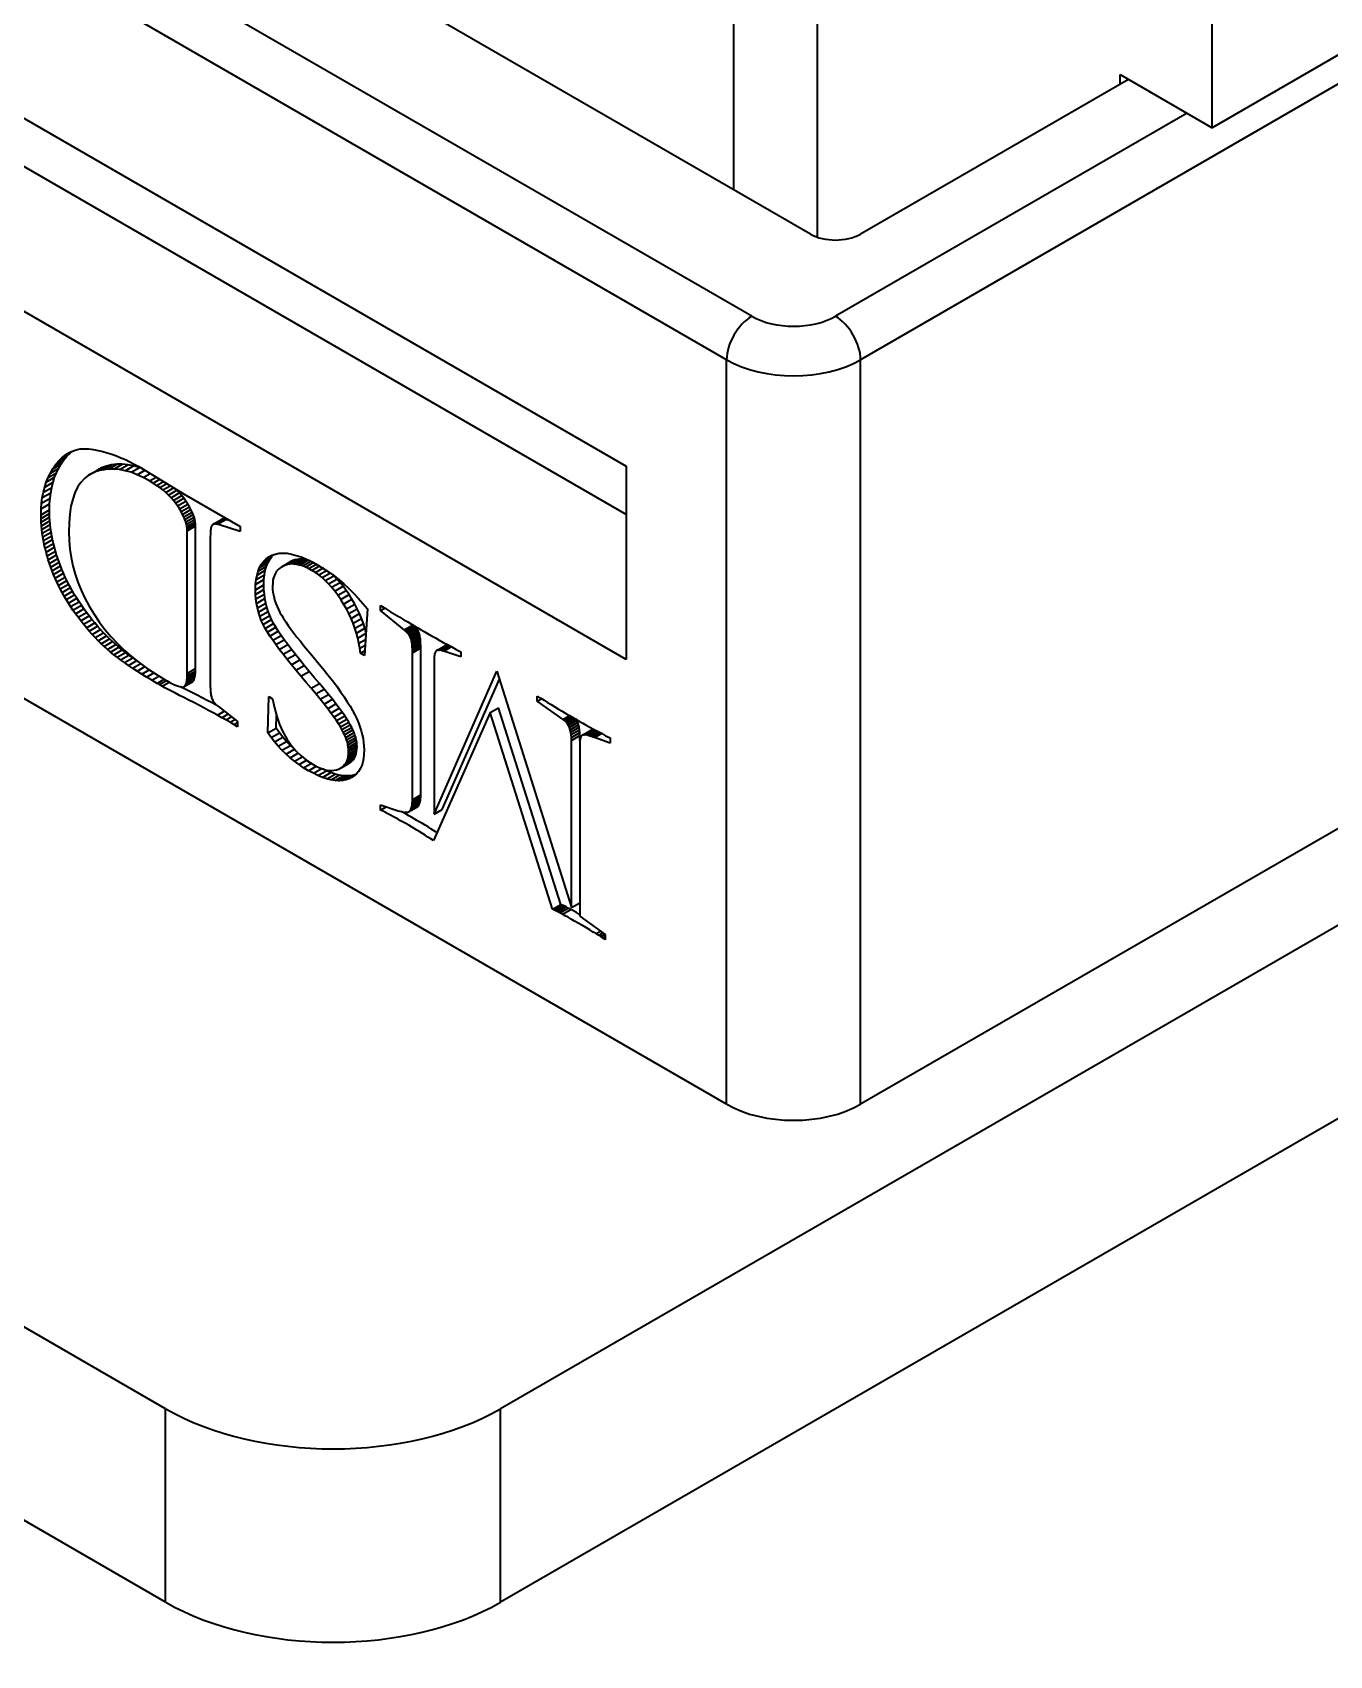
# Model space of a CAD drawing. Header units: millimetres. Extents: x -105 to 105, y -148 to 148.
# Drawn here: x 56.38 to 67.34, y -36.47 to -22.76 of the extents above; entities that cross this region are included whole.
import ezdxf

# ---------------------------------------------------------------- set-up
doc = ezdxf.new("R2010")
doc.units = ezdxf.units.MM
doc.layers.add('粗实线层', color=7, linetype='Continuous', lineweight=35)

msp = doc.modelspace()

# ---------------------------------------------------------------- linework, layer by layer
at = {"layer": '粗实线层', "color": 7, "lineweight": 35, "ltscale": 0.3}
for p, q in [((62.305, -17.33), (62.305, -24.093)), ((62.953, -24.467), (52.771, -18.588)), ((62.458, -25.161), (51.569, -18.874)), ((63.012, -24.493), (63.012, -18.963)), ((62.246, -25.528), (51.357, -19.241)), ((52.205, -21.119), (61.398, -26.427)), ((70.661, -21.323), (63.377, -25.528)), ((70.236, -21.323), (66.347, -23.569)), ((82.257, -21.732), (60.337, -34.387)), ((66.347, -23.569), (66.347, -21.936)), ((61.398, -26.835), (53.266, -22.14)), ((61.398, -28.06), (52.205, -22.752)), ((65.64, -23.161), (63.377, -24.467)), ((65.569, -23.12), (66.347, -23.569)), ((65.569, -23.201), (65.569, -23.12)), ((82.257, -23.365), (60.337, -36.02)), ((66.135, -23.446), (63.165, -25.161)), ((77.802, -23.487), (63.377, -31.815)), ((62.246, -31.815), (51.357, -25.528)), ((62.246, -31.815), (62.246, -25.528)), ((63.377, -31.815), (63.377, -25.528)), ((56.632, -26.357), (56.702, -26.316)), ((56.66, -26.334), (56.707, -26.307)), ((56.66, -26.334), (56.69, -26.315)), ((56.675, -26.343), (56.702, -26.316)), ((56.69, -26.315), (56.721, -26.3)), ((56.702, -26.316), (56.723, -26.299)), ((56.721, -26.3), (56.754, -26.289)), ((56.754, -26.289), (56.788, -26.282)), ((56.788, -26.282), (56.824, -26.28)), ((56.824, -26.28), (56.861, -26.281)), ((56.861, -26.281), (56.899, -26.286)), ((56.899, -26.286), (56.939, -26.294)), ((56.939, -26.294), (56.978, -26.304)), ((56.978, -26.304), (57.016, -26.315)), ((57.016, -26.315), (57.055, -26.327)), ((56.535, -26.485), (56.606, -26.444)), ((56.535, -26.485), (56.556, -26.449)), ((56.556, -26.449), (56.627, -26.408)), ((56.556, -26.449), (56.579, -26.415)), ((56.579, -26.415), (56.65, -26.374)), ((56.579, -26.415), (56.605, -26.384)), ((56.587, -26.482), (56.606, -26.444)), ((56.605, -26.384), (56.675, -26.343)), ((56.605, -26.384), (56.632, -26.357)), ((56.606, -26.444), (56.627, -26.408)), ((56.627, -26.408), (56.65, -26.374)), ((56.632, -26.357), (56.66, -26.334)), ((56.65, -26.374), (56.675, -26.343)), ((56.896, -26.483), (56.966, -26.442)), ((56.966, -26.442), (56.928, -26.463)), ((56.937, -26.467), (57.008, -26.427)), ((57.008, -26.427), (56.966, -26.442)), ((56.98, -26.457), (57.051, -26.416)), ((57.025, -26.452), (56.98, -26.457)), ((57.051, -26.416), (57.008, -26.427)), ((57.025, -26.452), (57.096, -26.411)), ((57.071, -26.451), (57.025, -26.452)), ((57.096, -26.411), (57.051, -26.416)), ((57.055, -26.327), (57.093, -26.341)), ((57.071, -26.451), (57.141, -26.411)), ((57.118, -26.456), (57.071, -26.451)), ((57.093, -26.341), (57.131, -26.356)), ((57.141, -26.411), (57.096, -26.411)), ((57.118, -26.456), (57.188, -26.415)), ((57.131, -26.356), (57.169, -26.372)), ((57.188, -26.415), (57.141, -26.411)), ((57.166, -26.465), (57.237, -26.424)), ((57.169, -26.372), (57.207, -26.39)), ((57.237, -26.424), (57.188, -26.415)), ((57.207, -26.39), (57.244, -26.409)), ((57.216, -26.479), (57.287, -26.439)), ((57.287, -26.439), (57.237, -26.424)), ((57.244, -26.409), (57.281, -26.43)), ((57.281, -26.43), (57.665, -26.663)), ((57.309, -26.447), (57.287, -26.439)), ((61.398, -26.427), (61.398, -28.06)), ((56.487, -26.603), (56.5, -26.562)), ((56.487, -26.603), (56.558, -26.563)), ((56.5, -26.562), (56.571, -26.521)), ((56.5, -26.562), (56.516, -26.523)), ((56.516, -26.523), (56.587, -26.482)), ((56.516, -26.523), (56.535, -26.485)), ((56.547, -26.606), (56.558, -26.563)), ((56.558, -26.563), (56.571, -26.521)), ((56.571, -26.521), (56.587, -26.482)), ((56.791, -26.565), (56.765, -26.605)), ((56.822, -26.531), (56.791, -26.565)), ((56.857, -26.504), (56.822, -26.531)), ((56.857, -26.504), (56.928, -26.463)), ((56.896, -26.483), (56.857, -26.504)), ((56.937, -26.467), (56.896, -26.483)), ((56.98, -26.457), (56.937, -26.467)), ((57.166, -26.465), (57.118, -26.456)), ((57.216, -26.479), (57.166, -26.465)), ((57.267, -26.499), (57.216, -26.479)), ((57.267, -26.499), (57.338, -26.458)), ((57.32, -26.523), (57.267, -26.499)), ((57.32, -26.523), (57.378, -26.489)), ((57.373, -26.552), (57.32, -26.523)), ((57.373, -26.552), (57.429, -26.52)), ((57.404, -26.57), (57.373, -26.552)), ((57.404, -26.57), (57.459, -26.538)), ((57.432, -26.589), (57.404, -26.57)), ((57.432, -26.589), (57.489, -26.556)), ((57.459, -26.608), (57.432, -26.589)), ((57.459, -26.608), (57.519, -26.574)), ((56.461, -26.739), (56.467, -26.692)), ((56.461, -26.739), (56.532, -26.698)), ((56.467, -26.692), (56.476, -26.647)), ((56.467, -26.692), (56.538, -26.651)), ((56.476, -26.647), (56.487, -26.603)), ((56.476, -26.647), (56.547, -26.606)), ((56.528, -26.746), (56.532, -26.698)), ((56.532, -26.698), (56.538, -26.651)), ((56.538, -26.651), (56.547, -26.606)), ((56.724, -26.706), (56.709, -26.765)), ((56.742, -26.652), (56.724, -26.706)), ((56.765, -26.605), (56.742, -26.652)), ((57.485, -26.628), (57.459, -26.608)), ((57.485, -26.628), (57.548, -26.592)), ((57.509, -26.649), (57.485, -26.628)), ((57.509, -26.649), (57.58, -26.608)), ((57.532, -26.671), (57.509, -26.649)), ((57.532, -26.671), (57.603, -26.63)), ((57.554, -26.693), (57.532, -26.671)), ((57.554, -26.693), (57.624, -26.652)), ((57.574, -26.716), (57.554, -26.693)), ((57.574, -26.716), (57.644, -26.675)), ((57.592, -26.739), (57.574, -26.716)), ((57.603, -26.63), (57.589, -26.617)), ((57.592, -26.739), (57.663, -26.698)), ((57.624, -26.652), (57.603, -26.63)), ((57.609, -26.763), (57.68, -26.722)), ((57.644, -26.675), (57.624, -26.652)), ((57.663, -26.698), (57.644, -26.675)), ((57.68, -26.722), (57.663, -26.698)), ((57.665, -26.663), (58.139, -26.936)), ((57.696, -26.747), (57.68, -26.722)), ((56.456, -26.838), (56.457, -26.787)), ((56.456, -26.838), (56.527, -26.797)), ((56.457, -26.869), (56.456, -26.838)), ((56.457, -26.787), (56.461, -26.739)), ((56.457, -26.787), (56.528, -26.746)), ((56.457, -26.869), (56.527, -26.828)), ((56.458, -26.899), (56.529, -26.859)), ((56.527, -26.797), (56.528, -26.746)), ((56.527, -26.828), (56.527, -26.797)), ((56.529, -26.859), (56.527, -26.828)), ((56.531, -26.89), (56.529, -26.859)), ((56.699, -26.832), (56.693, -26.905)), ((56.709, -26.765), (56.699, -26.832)), ((57.609, -26.763), (57.592, -26.739)), ((57.625, -26.787), (57.609, -26.763)), ((57.625, -26.787), (57.696, -26.747)), ((57.639, -26.811), (57.625, -26.787)), ((57.639, -26.811), (57.709, -26.77)), ((57.651, -26.834), (57.639, -26.811)), ((57.651, -26.834), (57.722, -26.793)), ((57.662, -26.856), (57.651, -26.834)), ((57.662, -26.856), (57.732, -26.815)), ((57.671, -26.877), (57.662, -26.856)), ((57.671, -26.877), (57.741, -26.836)), ((57.678, -26.898), (57.749, -26.857)), ((57.709, -26.77), (57.696, -26.747)), ((57.722, -26.793), (57.709, -26.77)), ((57.732, -26.815), (57.722, -26.793)), ((57.741, -26.836), (57.732, -26.815)), ((57.749, -26.857), (57.741, -26.836)), ((57.754, -26.877), (57.749, -26.857)), ((56.458, -26.899), (56.457, -26.869)), ((56.46, -26.93), (56.458, -26.899)), ((56.46, -26.93), (56.531, -26.89)), ((56.463, -26.962), (56.46, -26.93)), ((56.463, -26.962), (56.534, -26.921)), ((56.467, -26.993), (56.463, -26.962)), ((56.467, -26.993), (56.537, -26.952)), ((56.471, -27.025), (56.467, -26.993)), ((56.471, -27.025), (56.542, -26.984)), ((56.534, -26.921), (56.531, -26.89)), ((56.537, -26.952), (56.534, -26.921)), ((56.542, -26.984), (56.537, -26.952)), ((56.548, -27.016), (56.542, -26.984)), ((56.693, -26.905), (56.691, -26.984)), ((56.691, -26.984), (56.693, -27.056)), ((57.678, -26.898), (57.671, -26.877)), ((57.684, -26.918), (57.678, -26.898)), ((57.684, -26.918), (57.754, -26.877)), ((57.688, -26.937), (57.684, -26.918)), ((57.688, -26.937), (57.758, -26.896)), ((57.69, -26.955), (57.688, -26.937)), ((57.69, -26.955), (57.761, -26.915)), ((57.691, -26.973), (57.69, -26.955)), ((57.691, -26.973), (57.762, -26.932)), ((57.691, -28.178), (57.691, -26.973)), ((57.758, -26.896), (57.754, -26.877)), ((57.761, -26.915), (57.758, -26.896)), ((57.762, -26.932), (57.761, -26.915)), ((57.762, -28.137), (57.762, -26.932)), ((57.887, -26.979), (57.886, -26.991)), ((57.886, -26.991), (57.886, -27.005)), ((57.888, -26.968), (57.887, -26.979)), ((57.889, -26.958), (57.888, -26.968)), ((57.891, -26.949), (57.889, -26.958)), ((57.893, -26.941), (57.891, -26.949)), ((57.895, -26.934), (57.893, -26.941)), ((57.898, -26.929), (57.895, -26.934)), ((57.901, -26.925), (57.898, -26.929)), ((57.904, -26.921), (57.901, -26.925)), ((57.908, -26.919), (57.904, -26.921)), ((57.908, -26.919), (57.979, -26.878)), ((57.912, -26.916), (57.908, -26.919)), ((57.912, -26.916), (57.983, -26.876)), ((57.917, -26.915), (57.912, -26.916)), ((57.917, -26.915), (57.987, -26.874)), ((57.922, -26.914), (57.917, -26.915)), ((57.922, -26.914), (57.993, -26.873)), ((57.927, -26.914), (57.922, -26.914)), ((57.927, -26.914), (57.998, -26.873)), ((57.933, -26.915), (57.927, -26.914)), ((57.933, -26.915), (58.004, -26.874)), ((57.94, -26.916), (57.933, -26.915)), ((57.94, -26.916), (58.011, -26.875)), ((57.947, -26.917), (57.94, -26.916)), ((57.947, -26.917), (58.017, -26.877)), ((57.954, -26.92), (57.947, -26.917)), ((58.139, -26.98), (57.954, -26.92)), ((57.983, -26.876), (57.979, -26.878)), ((57.987, -26.874), (57.983, -26.876)), ((57.993, -26.873), (57.987, -26.874)), ((57.998, -26.873), (57.993, -26.873)), ((58.004, -26.874), (57.998, -26.873)), ((58.011, -26.875), (58.004, -26.874)), ((58.017, -26.877), (58.011, -26.875)), ((58.025, -26.879), (58.017, -26.877)), ((58.059, -26.89), (58.025, -26.879)), ((58.139, -26.936), (58.139, -26.98)), ((56.477, -27.056), (56.471, -27.025)), ((56.477, -27.056), (56.548, -27.016)), ((56.483, -27.088), (56.477, -27.056)), ((56.483, -27.088), (56.554, -27.047)), ((56.491, -27.12), (56.483, -27.088)), ((56.491, -27.12), (56.561, -27.079)), ((56.499, -27.153), (56.491, -27.12)), ((56.499, -27.153), (56.569, -27.112)), ((56.554, -27.047), (56.548, -27.016)), ((56.561, -27.079), (56.554, -27.047)), ((56.569, -27.112), (56.561, -27.079)), ((56.578, -27.144), (56.569, -27.112)), ((56.693, -27.056), (56.699, -27.128)), ((56.699, -27.128), (56.71, -27.198)), ((57.886, -27.005), (57.885, -27.02)), ((57.885, -27.02), (57.885, -28.29)), ((56.508, -27.185), (56.499, -27.153)), ((56.508, -27.185), (56.578, -27.144)), ((56.517, -27.217), (56.508, -27.185)), ((56.517, -27.217), (56.588, -27.176)), ((56.527, -27.248), (56.517, -27.217)), ((56.527, -27.248), (56.598, -27.208)), ((56.538, -27.28), (56.527, -27.248)), ((56.538, -27.28), (56.609, -27.239)), ((56.55, -27.311), (56.621, -27.27)), ((56.588, -27.176), (56.578, -27.144)), ((56.598, -27.208), (56.588, -27.176)), ((56.609, -27.239), (56.598, -27.208)), ((56.621, -27.27), (56.609, -27.239)), ((56.633, -27.301), (56.621, -27.27)), ((56.71, -27.198), (56.725, -27.268)), ((56.725, -27.268), (56.744, -27.338)), ((58.289, -27.313), (58.36, -27.272)), ((58.302, -27.282), (58.372, -27.242)), ((58.302, -27.282), (58.317, -27.255)), ((58.317, -27.255), (58.388, -27.214)), ((58.317, -27.255), (58.335, -27.231)), ((58.335, -27.231), (58.406, -27.19)), ((58.335, -27.231), (58.356, -27.21)), ((58.35, -27.306), (58.36, -27.272)), ((58.356, -27.21), (58.416, -27.176)), ((58.356, -27.21), (58.379, -27.193)), ((58.36, -27.272), (58.372, -27.242)), ((58.372, -27.242), (58.388, -27.214)), ((58.379, -27.193), (58.406, -27.179)), ((58.388, -27.214), (58.406, -27.19)), ((58.406, -27.179), (58.435, -27.169)), ((58.406, -27.19), (58.426, -27.17)), ((58.435, -27.169), (58.466, -27.163)), ((58.466, -27.163), (58.499, -27.161)), ((58.489, -27.276), (58.473, -27.287)), ((58.489, -27.276), (58.56, -27.235)), ((58.508, -27.267), (58.489, -27.276)), ((58.499, -27.161), (58.534, -27.163)), ((58.508, -27.267), (58.578, -27.226)), ((58.527, -27.26), (58.508, -27.267)), ((58.527, -27.26), (58.598, -27.219)), ((58.548, -27.256), (58.527, -27.26)), ((58.534, -27.163), (58.572, -27.169)), ((58.548, -27.256), (58.618, -27.215)), ((58.569, -27.253), (58.548, -27.256)), ((58.578, -27.226), (58.56, -27.235)), ((58.569, -27.253), (58.64, -27.213)), ((58.591, -27.254), (58.569, -27.253)), ((58.572, -27.169), (58.612, -27.18)), ((58.598, -27.219), (58.578, -27.226)), ((58.591, -27.254), (58.662, -27.213)), ((58.615, -27.257), (58.591, -27.254)), ((58.618, -27.215), (58.598, -27.219)), ((58.612, -27.18), (58.654, -27.194)), ((58.615, -27.257), (58.685, -27.216)), ((58.639, -27.262), (58.615, -27.257)), ((58.64, -27.213), (58.618, -27.215)), ((58.639, -27.262), (58.709, -27.221)), ((58.664, -27.27), (58.639, -27.262)), ((58.662, -27.213), (58.64, -27.213)), ((58.654, -27.194), (58.698, -27.213)), ((58.685, -27.216), (58.662, -27.213)), ((58.664, -27.27), (58.734, -27.229)), ((58.689, -27.28), (58.664, -27.27)), ((58.709, -27.221), (58.685, -27.216)), ((58.689, -27.28), (58.76, -27.239)), ((58.698, -27.213), (58.745, -27.235)), ((58.726, -27.226), (58.709, -27.221)), ((58.716, -27.292), (58.787, -27.251)), ((58.743, -27.307), (58.814, -27.266)), ((58.745, -27.235), (58.793, -27.262)), ((58.793, -27.262), (58.839, -27.29)), ((56.55, -27.311), (56.538, -27.28)), ((56.562, -27.342), (56.55, -27.311)), ((56.562, -27.342), (56.633, -27.301)), ((56.575, -27.373), (56.562, -27.342)), ((56.575, -27.373), (56.646, -27.332)), ((56.589, -27.403), (56.575, -27.373)), ((56.589, -27.403), (56.66, -27.363)), ((56.603, -27.434), (56.589, -27.403)), ((56.603, -27.434), (56.674, -27.393)), ((56.646, -27.332), (56.633, -27.301)), ((56.66, -27.363), (56.646, -27.332)), ((56.674, -27.393), (56.66, -27.363)), ((56.689, -27.423), (56.674, -27.393)), ((56.744, -27.338), (56.768, -27.407)), ((56.768, -27.407), (56.795, -27.475)), ((58.268, -27.426), (58.273, -27.385)), ((58.268, -27.426), (58.339, -27.385)), ((58.273, -27.385), (58.343, -27.344)), ((58.273, -27.385), (58.28, -27.347)), ((58.28, -27.347), (58.35, -27.306)), ((58.28, -27.347), (58.289, -27.313)), ((58.289, -27.313), (58.302, -27.282)), ((58.338, -27.429), (58.339, -27.385)), ((58.339, -27.385), (58.343, -27.344)), ((58.343, -27.344), (58.35, -27.306)), ((58.415, -27.391), (58.413, -27.415)), ((58.42, -27.369), (58.415, -27.391)), ((58.427, -27.349), (58.42, -27.369)), ((58.436, -27.331), (58.427, -27.349)), ((58.446, -27.314), (58.436, -27.331)), ((58.459, -27.299), (58.446, -27.314)), ((58.473, -27.287), (58.459, -27.299)), ((58.716, -27.292), (58.689, -27.28)), ((58.743, -27.307), (58.716, -27.292)), ((58.773, -27.325), (58.743, -27.307)), ((58.773, -27.325), (58.843, -27.284)), ((58.801, -27.346), (58.773, -27.325)), ((58.801, -27.346), (58.872, -27.305)), ((58.829, -27.368), (58.801, -27.346)), ((58.829, -27.368), (58.9, -27.328)), ((58.857, -27.393), (58.829, -27.368)), ((58.839, -27.29), (58.884, -27.319)), ((58.857, -27.393), (58.928, -27.353)), ((58.884, -27.421), (58.857, -27.393)), ((58.884, -27.319), (58.928, -27.351)), ((58.884, -27.421), (58.955, -27.38)), ((58.91, -27.45), (58.981, -27.41)), ((58.928, -27.353), (58.92, -27.345)), ((58.928, -27.351), (58.971, -27.385)), ((58.955, -27.38), (58.928, -27.353)), ((58.981, -27.41), (58.955, -27.38)), ((58.971, -27.385), (59.013, -27.421)), ((59.007, -27.441), (58.981, -27.41)), ((56.618, -27.464), (56.603, -27.434)), ((56.618, -27.464), (56.689, -27.423)), ((56.634, -27.494), (56.618, -27.464)), ((56.634, -27.494), (56.705, -27.453)), ((56.651, -27.524), (56.634, -27.494)), ((56.651, -27.524), (56.722, -27.483)), ((56.669, -27.554), (56.651, -27.524)), ((56.669, -27.554), (56.739, -27.513)), ((56.687, -27.584), (56.758, -27.543)), ((56.705, -27.453), (56.689, -27.423)), ((56.722, -27.483), (56.705, -27.453)), ((56.739, -27.513), (56.722, -27.483)), ((56.758, -27.543), (56.739, -27.513)), ((56.777, -27.573), (56.758, -27.543)), ((56.795, -27.475), (56.827, -27.543)), ((56.827, -27.543), (56.864, -27.61)), ((58.267, -27.47), (58.268, -27.426)), ((58.267, -27.47), (58.338, -27.429)), ((58.268, -27.51), (58.267, -27.47)), ((58.268, -27.51), (58.339, -27.469)), ((58.271, -27.548), (58.268, -27.51)), ((58.271, -27.548), (58.342, -27.508)), ((58.276, -27.586), (58.271, -27.548)), ((58.276, -27.586), (58.347, -27.545)), ((58.339, -27.469), (58.338, -27.429)), ((58.342, -27.508), (58.339, -27.469)), ((58.347, -27.545), (58.342, -27.508)), ((58.354, -27.583), (58.347, -27.545)), ((58.413, -27.415), (58.412, -27.441)), ((58.412, -27.441), (58.412, -27.465)), ((58.412, -27.465), (58.415, -27.49)), ((58.415, -27.49), (58.419, -27.514)), ((58.419, -27.514), (58.424, -27.539)), ((58.424, -27.539), (58.431, -27.563)), ((58.91, -27.45), (58.884, -27.421)), ((58.936, -27.482), (58.91, -27.45)), ((58.936, -27.482), (59.007, -27.441)), ((58.962, -27.517), (58.936, -27.482)), ((58.962, -27.517), (59.033, -27.476)), ((58.987, -27.553), (58.962, -27.517)), ((58.987, -27.553), (59.058, -27.512)), ((59.033, -27.476), (59.007, -27.441)), ((59.011, -27.592), (59.082, -27.551)), ((59.013, -27.421), (59.055, -27.459)), ((59.058, -27.512), (59.033, -27.476)), ((59.055, -27.459), (59.095, -27.499)), ((59.082, -27.551), (59.058, -27.512)), ((59.105, -27.591), (59.082, -27.551)), ((59.095, -27.499), (59.135, -27.542)), ((59.135, -27.542), (59.174, -27.586)), ((56.687, -27.584), (56.669, -27.554)), ((56.706, -27.613), (56.687, -27.584)), ((56.706, -27.613), (56.777, -27.573)), ((56.726, -27.643), (56.706, -27.613)), ((56.726, -27.643), (56.797, -27.602)), ((56.747, -27.673), (56.726, -27.643)), ((56.747, -27.673), (56.818, -27.632)), ((56.769, -27.703), (56.747, -27.673)), ((56.769, -27.703), (56.84, -27.662)), ((56.797, -27.602), (56.777, -27.573)), ((56.818, -27.632), (56.797, -27.602)), ((56.84, -27.662), (56.818, -27.632)), ((56.862, -27.692), (56.84, -27.662)), ((56.864, -27.61), (56.904, -27.677)), ((56.904, -27.677), (56.948, -27.742)), ((58.283, -27.623), (58.276, -27.586)), ((58.283, -27.623), (58.354, -27.583)), ((58.292, -27.66), (58.283, -27.623)), ((58.292, -27.66), (58.363, -27.619)), ((58.303, -27.695), (58.292, -27.66)), ((58.303, -27.695), (58.374, -27.654)), ((58.363, -27.619), (58.354, -27.583)), ((58.374, -27.654), (58.363, -27.619)), ((58.387, -27.689), (58.374, -27.654)), ((58.431, -27.563), (58.439, -27.588)), ((58.439, -27.588), (58.449, -27.613)), ((58.449, -27.613), (58.461, -27.638)), ((58.461, -27.638), (58.474, -27.663)), ((58.474, -27.663), (58.489, -27.688)), ((59.011, -27.592), (58.987, -27.553)), ((59.035, -27.632), (59.011, -27.592)), ((59.035, -27.632), (59.105, -27.591)), ((59.056, -27.672), (59.035, -27.632)), ((59.056, -27.672), (59.126, -27.632)), ((59.075, -27.713), (59.056, -27.672)), ((59.075, -27.713), (59.146, -27.672)), ((59.126, -27.632), (59.105, -27.591)), ((59.146, -27.672), (59.126, -27.632)), ((59.163, -27.713), (59.146, -27.672)), ((59.174, -27.586), (59.213, -27.633)), ((59.213, -27.633), (59.187, -28.026)), ((59.322, -27.647), (59.322, -27.603)), ((59.322, -27.603), (59.366, -27.63)), ((59.322, -27.647), (59.359, -27.625)), ((59.523, -27.809), (59.322, -27.647)), ((59.366, -27.63), (59.408, -27.656)), ((59.408, -27.656), (59.448, -27.68)), ((59.448, -27.68), (59.485, -27.702)), ((56.792, -27.732), (56.769, -27.703)), ((56.792, -27.732), (56.862, -27.692)), ((56.815, -27.762), (56.792, -27.732)), ((56.815, -27.762), (56.886, -27.721)), ((56.839, -27.792), (56.815, -27.762)), ((56.839, -27.792), (56.91, -27.751)), ((56.864, -27.82), (56.839, -27.792)), ((56.886, -27.721), (56.862, -27.692)), ((56.864, -27.82), (56.934, -27.779)), ((56.888, -27.848), (56.864, -27.82)), ((56.91, -27.751), (56.886, -27.721)), ((56.888, -27.848), (56.959, -27.807)), ((56.934, -27.779), (56.91, -27.751)), ((56.959, -27.807), (56.934, -27.779)), ((56.948, -27.742), (56.996, -27.805)), ((56.984, -27.834), (56.959, -27.807)), ((56.996, -27.805), (57.047, -27.865)), ((58.316, -27.73), (58.303, -27.695)), ((58.316, -27.73), (58.387, -27.689)), ((58.332, -27.764), (58.316, -27.73)), ((58.332, -27.764), (58.402, -27.723)), ((58.349, -27.797), (58.332, -27.764)), ((58.349, -27.797), (58.419, -27.756)), ((58.368, -27.829), (58.349, -27.797)), ((58.368, -27.829), (58.438, -27.788)), ((58.402, -27.723), (58.387, -27.689)), ((58.389, -27.862), (58.46, -27.821)), ((58.419, -27.756), (58.402, -27.723)), ((58.438, -27.788), (58.419, -27.756)), ((58.46, -27.821), (58.438, -27.788)), ((58.484, -27.856), (58.46, -27.821)), ((58.489, -27.688), (58.505, -27.714)), ((58.505, -27.714), (58.524, -27.742)), ((58.524, -27.742), (58.544, -27.772)), ((58.544, -27.772), (58.566, -27.803)), ((58.566, -27.803), (58.591, -27.836)), ((59.092, -27.754), (59.075, -27.713)), ((59.092, -27.754), (59.163, -27.713)), ((59.107, -27.795), (59.092, -27.754)), ((59.107, -27.795), (59.178, -27.755)), ((59.121, -27.837), (59.107, -27.795)), ((59.121, -27.837), (59.191, -27.796)), ((59.178, -27.755), (59.163, -27.713)), ((59.191, -27.796), (59.178, -27.755)), ((59.2, -27.828), (59.191, -27.796)), ((59.485, -27.702), (59.52, -27.724)), ((59.52, -27.724), (59.553, -27.743)), ((59.523, -27.809), (59.594, -27.769)), ((59.532, -27.817), (59.523, -27.809)), ((59.532, -27.817), (59.602, -27.776)), ((59.539, -27.824), (59.532, -27.817)), ((59.539, -27.824), (59.61, -27.783)), ((59.546, -27.831), (59.539, -27.824)), ((59.546, -27.831), (59.617, -27.79)), ((59.553, -27.743), (59.584, -27.761)), ((59.553, -27.838), (59.623, -27.797)), ((59.559, -27.845), (59.629, -27.804)), ((59.564, -27.852), (59.635, -27.812)), ((59.569, -27.86), (59.639, -27.819)), ((59.584, -27.761), (59.612, -27.778)), ((59.602, -27.776), (59.594, -27.769)), ((59.61, -27.783), (59.602, -27.776)), ((59.617, -27.79), (59.61, -27.783)), ((59.612, -27.778), (59.637, -27.793)), ((59.623, -27.797), (59.617, -27.79)), ((59.629, -27.804), (59.623, -27.797)), ((59.635, -27.812), (59.629, -27.804)), ((59.639, -27.819), (59.635, -27.812)), ((59.637, -27.793), (59.661, -27.807)), ((59.643, -27.826), (59.639, -27.819)), ((59.661, -27.807), (59.691, -27.824)), ((59.691, -27.824), (59.721, -27.841)), ((56.913, -27.875), (56.888, -27.848)), ((56.913, -27.875), (56.984, -27.834)), ((56.939, -27.901), (56.913, -27.875)), ((56.939, -27.901), (57.009, -27.86)), ((56.964, -27.926), (56.939, -27.901)), ((56.964, -27.926), (57.035, -27.885)), ((56.99, -27.95), (56.964, -27.926)), ((57.009, -27.86), (56.984, -27.834)), ((56.99, -27.95), (57.061, -27.909)), ((57.017, -27.974), (56.99, -27.95)), ((57.035, -27.885), (57.009, -27.86)), ((57.017, -27.974), (57.087, -27.933)), ((57.061, -27.909), (57.035, -27.885)), ((57.043, -27.997), (57.114, -27.956)), ((57.047, -27.865), (57.101, -27.924)), ((57.087, -27.933), (57.061, -27.909)), ((57.114, -27.956), (57.087, -27.933)), ((57.101, -27.924), (57.159, -27.98)), ((57.141, -27.978), (57.114, -27.956)), ((58.389, -27.862), (58.368, -27.829)), ((58.413, -27.897), (58.389, -27.862)), ((58.413, -27.897), (58.484, -27.856)), ((58.439, -27.934), (58.413, -27.897)), ((58.439, -27.934), (58.51, -27.894)), ((58.468, -27.974), (58.439, -27.934)), ((58.468, -27.974), (58.539, -27.933)), ((58.51, -27.894), (58.484, -27.856)), ((58.539, -27.933), (58.51, -27.894)), ((58.57, -27.974), (58.539, -27.933)), ((58.591, -27.836), (58.617, -27.87)), ((58.617, -27.87), (58.646, -27.906)), ((58.646, -27.906), (58.676, -27.944)), ((58.676, -27.944), (58.709, -27.983)), ((59.132, -27.879), (59.121, -27.837)), ((59.132, -27.879), (59.202, -27.838)), ((59.141, -27.921), (59.132, -27.879)), ((59.141, -27.921), (59.196, -27.89)), ((59.148, -27.964), (59.141, -27.921)), ((59.148, -27.964), (59.193, -27.938)), ((59.553, -27.838), (59.546, -27.831)), ((59.559, -27.845), (59.553, -27.838)), ((59.564, -27.852), (59.559, -27.845)), ((59.569, -27.86), (59.564, -27.852)), ((59.573, -27.867), (59.569, -27.86)), ((59.573, -27.867), (59.643, -27.826)), ((59.576, -27.874), (59.573, -27.867)), ((59.576, -27.874), (59.647, -27.833)), ((59.579, -27.881), (59.576, -27.874)), ((59.579, -27.881), (59.65, -27.84)), ((59.582, -27.889), (59.579, -27.881)), ((59.582, -27.889), (59.652, -27.848)), ((59.584, -27.898), (59.582, -27.889)), ((59.584, -27.898), (59.654, -27.857)), ((59.586, -27.907), (59.584, -27.898)), ((59.586, -27.907), (59.656, -27.867)), ((59.587, -27.918), (59.586, -27.907)), ((59.587, -27.918), (59.658, -27.877)), ((59.589, -27.93), (59.587, -27.918)), ((59.589, -27.93), (59.66, -27.889)), ((59.59, -27.942), (59.589, -27.93)), ((59.59, -27.942), (59.661, -27.901)), ((59.591, -27.956), (59.59, -27.942)), ((59.591, -27.956), (59.662, -27.915)), ((59.592, -27.97), (59.591, -27.956)), ((59.592, -27.97), (59.662, -27.93)), ((59.592, -27.986), (59.663, -27.945)), ((59.592, -28.002), (59.663, -27.962)), ((59.647, -27.833), (59.643, -27.826)), ((59.65, -27.84), (59.647, -27.833)), ((59.652, -27.848), (59.65, -27.84)), ((59.654, -27.857), (59.652, -27.848)), ((59.656, -27.867), (59.654, -27.857)), ((59.658, -27.877), (59.656, -27.867)), ((59.66, -27.889), (59.658, -27.877)), ((59.661, -27.901), (59.66, -27.889)), ((59.662, -27.915), (59.661, -27.901)), ((59.662, -27.93), (59.662, -27.915)), ((59.663, -27.945), (59.662, -27.93)), ((59.663, -27.962), (59.663, -27.945)), ((59.663, -29.204), (59.663, -27.962)), ((59.721, -27.841), (59.753, -27.859)), ((59.753, -27.859), (59.786, -27.877)), ((59.786, -27.877), (59.819, -27.896)), ((59.796, -27.984), (59.867, -27.943)), ((59.801, -27.982), (59.872, -27.941)), ((59.807, -27.981), (59.877, -27.94)), ((59.813, -27.98), (59.884, -27.939)), ((59.819, -27.896), (59.853, -27.915)), ((59.82, -27.98), (59.891, -27.94)), ((59.828, -27.981), (59.899, -27.941)), ((59.837, -27.983), (59.908, -27.942)), ((59.847, -27.986), (59.918, -27.945)), ((59.853, -27.915), (59.889, -27.934)), ((59.858, -27.989), (59.928, -27.948)), ((59.872, -27.941), (59.867, -27.943)), ((59.877, -27.94), (59.872, -27.941)), ((59.884, -27.939), (59.877, -27.94)), ((59.891, -27.94), (59.884, -27.939)), ((59.889, -27.934), (59.925, -27.954)), ((59.899, -27.941), (59.891, -27.94)), ((59.925, -27.954), (59.962, -27.974)), ((57.043, -27.997), (57.017, -27.974)), ((57.07, -28.019), (57.043, -27.997)), ((57.07, -28.019), (57.141, -27.978)), ((57.098, -28.041), (57.07, -28.019)), ((57.098, -28.041), (57.169, -28)), ((57.128, -28.063), (57.098, -28.041)), ((57.128, -28.063), (57.199, -28.022)), ((57.16, -28.086), (57.128, -28.063)), ((57.169, -28), (57.141, -27.978)), ((57.159, -27.98), (57.22, -28.034)), ((57.16, -28.086), (57.231, -28.045)), ((57.194, -28.109), (57.16, -28.086)), ((57.199, -28.022), (57.169, -28)), ((57.194, -28.109), (57.264, -28.069)), ((57.231, -28.045), (57.199, -28.022)), ((57.22, -28.034), (57.284, -28.085)), ((57.229, -28.133), (57.3, -28.093)), ((57.256, -28.063), (57.231, -28.045)), ((57.284, -28.085), (57.352, -28.135)), ((58.5, -28.015), (58.468, -27.974)), ((58.5, -28.015), (58.57, -27.974)), ((58.533, -28.058), (58.5, -28.015)), ((58.533, -28.058), (58.604, -28.017)), ((58.57, -28.104), (58.533, -28.058)), ((58.604, -28.017), (58.57, -27.974)), ((58.57, -28.104), (58.641, -28.063)), ((58.641, -28.063), (58.604, -28.017)), ((58.679, -28.111), (58.641, -28.063)), ((58.709, -27.983), (58.743, -28.024)), ((58.743, -28.024), (58.791, -28.081)), ((58.791, -28.081), (58.836, -28.136)), ((59.154, -28.006), (59.148, -27.964)), ((59.154, -28.006), (59.189, -27.986)), ((59.187, -28.026), (59.154, -28.006)), ((59.592, -27.986), (59.592, -27.97)), ((59.592, -28.002), (59.592, -27.986)), ((59.592, -29.245), (59.592, -28.002)), ((59.776, -28.046), (59.775, -28.059)), ((59.775, -28.059), (59.775, -28.073)), ((59.775, -28.073), (59.775, -28.089)), ((59.775, -28.089), (59.775, -29.367)), ((59.777, -28.035), (59.776, -28.046)), ((59.778, -28.024), (59.777, -28.035)), ((59.78, -28.015), (59.778, -28.024)), ((59.782, -28.007), (59.78, -28.015)), ((59.784, -28), (59.782, -28.007)), ((59.786, -27.995), (59.784, -28)), ((59.789, -27.99), (59.786, -27.995)), ((59.792, -27.987), (59.789, -27.99)), ((59.796, -27.984), (59.792, -27.987)), ((59.801, -27.982), (59.796, -27.984)), ((59.807, -27.981), (59.801, -27.982)), ((59.813, -27.98), (59.807, -27.981)), ((59.82, -27.98), (59.813, -27.98)), ((59.828, -27.981), (59.82, -27.98)), ((59.837, -27.983), (59.828, -27.981)), ((59.847, -27.986), (59.837, -27.983)), ((59.858, -27.989), (59.847, -27.986)), ((60, -28.038), (59.858, -27.989)), ((59.962, -27.974), (60, -27.994)), ((60, -27.994), (60, -28.038)), ((57.229, -28.133), (57.194, -28.109)), ((57.267, -28.158), (57.229, -28.133)), ((57.267, -28.158), (57.338, -28.117)), ((57.307, -28.183), (57.267, -28.158)), ((57.307, -28.183), (57.37, -28.147)), ((57.348, -28.208), (57.307, -28.183)), ((57.348, -28.208), (57.409, -28.173)), ((57.392, -28.234), (57.348, -28.208)), ((57.352, -28.135), (57.422, -28.182)), ((57.392, -28.234), (57.452, -28.2)), ((57.437, -28.261), (57.392, -28.234)), ((57.422, -28.182), (57.497, -28.227)), ((57.437, -28.261), (57.497, -28.227)), ((57.497, -28.227), (57.521, -28.241)), ((57.675, -28.277), (57.745, -28.236)), ((57.679, -28.268), (57.75, -28.228)), ((57.683, -28.258), (57.753, -28.217)), ((57.686, -28.246), (57.756, -28.205)), ((57.686, -28.246), (57.688, -28.231)), ((57.688, -28.231), (57.759, -28.191)), ((57.688, -28.231), (57.69, -28.215)), ((57.69, -28.215), (57.76, -28.175)), ((57.69, -28.215), (57.691, -28.197)), ((57.691, -28.178), (57.762, -28.137)), ((57.691, -28.197), (57.761, -28.157)), ((57.691, -28.197), (57.691, -28.178)), ((57.741, -28.243), (57.745, -28.236)), ((57.745, -28.236), (57.75, -28.228)), ((57.75, -28.228), (57.753, -28.217)), ((57.753, -28.217), (57.756, -28.205)), ((57.756, -28.205), (57.759, -28.191)), ((57.759, -28.191), (57.76, -28.175)), ((57.76, -28.175), (57.761, -28.157)), ((57.761, -28.157), (57.762, -28.137)), ((58.609, -28.151), (58.57, -28.104)), ((58.609, -28.151), (58.679, -28.111)), ((58.65, -28.201), (58.609, -28.151)), ((58.65, -28.201), (58.721, -28.16)), ((58.694, -28.253), (58.65, -28.201)), ((58.721, -28.16), (58.679, -28.111)), ((58.764, -28.212), (58.721, -28.16)), ((58.807, -28.262), (58.764, -28.212)), ((58.836, -28.136), (58.878, -28.188)), ((58.878, -28.188), (58.917, -28.238)), ((59.775, -29.367), (60.306, -28.157)), ((59.845, -29.326), (60.328, -28.227)), ((60.306, -28.157), (60.936, -30.155)), ((57.508, -34.387), (46.902, -28.264)), ((57.457, -28.272), (57.437, -28.261)), ((57.457, -28.272), (57.516, -28.238)), ((57.479, -28.284), (57.457, -28.272)), ((57.479, -28.284), (57.538, -28.25)), ((57.503, -28.298), (57.479, -28.284)), ((57.53, -28.312), (57.503, -28.298)), ((57.521, -28.241), (57.544, -28.253)), ((57.559, -28.328), (57.53, -28.312)), ((57.544, -28.253), (57.565, -28.264)), ((57.592, -28.345), (57.559, -28.328)), ((57.565, -28.264), (57.584, -28.273)), ((57.584, -28.273), (57.601, -28.28)), ((57.626, -28.363), (57.592, -28.345)), ((57.601, -28.28), (57.616, -28.285)), ((57.616, -28.285), (57.629, -28.289)), ((57.663, -28.382), (57.626, -28.363)), ((57.629, -28.289), (57.641, -28.292)), ((57.662, -28.304), (57.638, -28.291)), ((57.641, -28.292), (57.65, -28.292)), ((57.65, -28.292), (57.658, -28.291)), ((57.658, -28.291), (57.664, -28.288)), ((57.697, -28.322), (57.662, -28.304)), ((57.664, -28.288), (57.735, -28.247)), ((57.664, -28.288), (57.67, -28.284)), ((57.67, -28.284), (57.741, -28.243)), ((57.67, -28.284), (57.675, -28.277)), ((57.675, -28.277), (57.679, -28.268)), ((57.679, -28.268), (57.683, -28.258)), ((57.683, -28.258), (57.686, -28.246)), ((57.734, -28.341), (57.697, -28.322)), ((57.774, -28.361), (57.734, -28.341)), ((57.735, -28.247), (57.741, -28.243)), ((57.816, -28.383), (57.774, -28.361)), ((57.885, -28.29), (57.886, -28.303)), ((57.886, -28.303), (57.886, -28.315)), ((57.886, -28.315), (57.887, -28.326)), ((57.887, -28.326), (57.888, -28.338)), ((57.888, -28.338), (57.889, -28.348)), ((57.889, -28.348), (57.891, -28.358)), ((57.891, -28.358), (57.892, -28.367)), ((57.892, -28.367), (57.895, -28.376)), ((58.371, -28.68), (58.381, -28.373)), ((58.381, -28.373), (58.412, -28.391)), ((58.736, -28.303), (58.694, -28.253)), ((58.736, -28.303), (58.807, -28.262)), ((58.776, -28.351), (58.736, -28.303)), ((58.776, -28.351), (58.847, -28.31)), ((58.812, -28.395), (58.776, -28.351)), ((58.847, -28.31), (58.807, -28.262)), ((58.812, -28.395), (58.883, -28.354)), ((58.883, -28.354), (58.847, -28.31)), ((58.917, -28.396), (58.883, -28.354)), ((58.917, -28.238), (58.953, -28.286)), ((58.953, -28.286), (58.986, -28.332)), ((58.986, -28.332), (59.015, -28.375)), ((60.647, -28.412), (60.647, -28.368)), ((60.647, -28.368), (60.676, -28.386)), ((57.703, -28.402), (57.663, -28.382)), ((57.746, -28.424), (57.703, -28.402)), ((57.789, -28.446), (57.746, -28.424)), ((57.83, -28.468), (57.789, -28.446)), ((57.859, -28.405), (57.816, -28.383)), ((57.87, -28.489), (57.83, -28.468)), ((57.901, -28.427), (57.859, -28.405)), ((57.909, -28.51), (57.87, -28.489)), ((57.895, -28.376), (57.897, -28.384)), ((57.897, -28.384), (57.9, -28.391)), ((57.9, -28.391), (57.903, -28.398)), ((57.941, -28.448), (57.901, -28.427)), ((57.903, -28.398), (57.906, -28.405)), ((57.906, -28.405), (57.911, -28.412)), ((57.947, -28.53), (57.909, -28.51)), ((57.911, -28.412), (57.915, -28.419)), ((57.915, -28.419), (57.92, -28.426)), ((57.92, -28.426), (57.926, -28.432)), ((57.926, -28.432), (57.932, -28.439)), ((57.932, -28.439), (57.939, -28.445)), ((57.939, -28.445), (57.946, -28.452)), ((57.946, -28.452), (57.954, -28.458)), ((57.947, -28.53), (58.004, -28.497)), ((57.954, -28.458), (58.115, -28.584)), ((58.412, -28.391), (58.427, -28.468)), ((58.427, -28.468), (58.447, -28.541)), ((58.846, -28.437), (58.812, -28.395)), ((58.846, -28.437), (58.917, -28.396)), ((58.877, -28.476), (58.846, -28.437)), ((58.877, -28.476), (58.947, -28.435)), ((58.904, -28.512), (58.877, -28.476)), ((58.904, -28.512), (58.975, -28.471)), ((58.947, -28.435), (58.917, -28.396)), ((58.929, -28.546), (58.999, -28.505)), ((58.975, -28.471), (58.947, -28.435)), ((58.999, -28.505), (58.975, -28.471)), ((59.021, -28.535), (58.999, -28.505)), ((59.015, -28.375), (59.042, -28.416)), ((59.042, -28.416), (59.066, -28.455)), ((59.066, -28.455), (59.087, -28.491)), ((59.087, -28.491), (59.106, -28.526)), ((60.249, -28.507), (59.77, -29.588)), ((60.249, -28.507), (60.319, -28.467)), ((60.775, -30.169), (60.249, -28.507)), ((60.846, -30.128), (60.319, -28.467)), ((60.647, -28.412), (60.683, -28.391)), ((60.865, -28.565), (60.647, -28.412)), ((60.676, -28.386), (60.705, -28.404)), ((60.705, -28.404), (60.734, -28.422)), ((60.734, -28.422), (60.764, -28.441)), ((60.764, -28.441), (60.794, -28.459)), ((60.794, -28.459), (60.825, -28.478)), ((60.825, -28.478), (60.856, -28.496)), ((60.856, -28.496), (60.888, -28.515)), ((57.983, -28.551), (57.947, -28.53)), ((57.983, -28.551), (58.035, -28.521)), ((58.018, -28.57), (57.983, -28.551)), ((58.018, -28.57), (58.064, -28.544)), ((58.052, -28.59), (58.018, -28.57)), ((58.052, -28.59), (58.093, -28.566)), ((58.084, -28.609), (58.052, -28.59)), ((58.084, -28.609), (58.115, -28.591)), ((58.115, -28.628), (58.084, -28.609)), ((58.115, -28.584), (58.115, -28.628)), ((58.371, -28.68), (58.442, -28.639)), ((58.442, -28.639), (58.445, -28.534)), ((58.47, -28.678), (58.442, -28.639)), ((58.447, -28.541), (58.471, -28.608)), ((58.471, -28.608), (58.499, -28.671)), ((58.929, -28.546), (58.904, -28.512)), ((58.95, -28.576), (58.929, -28.546)), ((58.95, -28.576), (59.021, -28.535)), ((58.969, -28.604), (58.95, -28.576)), ((58.969, -28.604), (59.039, -28.563)), ((58.984, -28.628), (58.969, -28.604)), ((58.984, -28.628), (59.055, -28.588)), ((58.997, -28.652), (58.984, -28.628)), ((58.997, -28.652), (59.068, -28.611)), ((59.009, -28.674), (59.08, -28.633)), ((59.039, -28.563), (59.021, -28.535)), ((59.055, -28.588), (59.039, -28.563)), ((59.068, -28.611), (59.055, -28.588)), ((59.08, -28.633), (59.068, -28.611)), ((59.09, -28.655), (59.08, -28.633)), ((59.106, -28.526), (59.122, -28.561)), ((59.122, -28.561), (59.137, -28.595)), ((59.137, -28.595), (59.149, -28.629)), ((59.149, -28.629), (59.16, -28.662)), ((60.865, -28.565), (60.92, -28.533)), ((60.878, -28.575), (60.865, -28.565)), ((60.878, -28.575), (60.935, -28.543)), ((60.891, -28.588), (60.878, -28.575)), ((60.888, -28.515), (60.92, -28.534)), ((60.891, -28.588), (60.952, -28.552)), ((60.901, -28.602), (60.891, -28.588)), ((60.901, -28.602), (60.972, -28.561)), ((60.91, -28.617), (60.901, -28.602)), ((60.91, -28.617), (60.981, -28.576)), ((60.918, -28.634), (60.91, -28.617)), ((60.918, -28.634), (60.989, -28.593)), ((60.925, -28.653), (60.918, -28.634)), ((60.92, -28.534), (60.953, -28.553)), ((60.925, -28.653), (60.995, -28.612)), ((60.93, -28.673), (61, -28.632)), ((60.953, -28.553), (60.977, -28.567)), ((60.981, -28.576), (60.972, -28.561)), ((60.977, -28.567), (61.004, -28.582)), ((60.989, -28.593), (60.981, -28.576)), ((60.995, -28.612), (60.989, -28.593)), ((61, -28.632), (60.995, -28.612)), ((61.004, -28.654), (61, -28.632)), ((61.004, -28.582), (61.031, -28.597)), ((61.031, -28.597), (61.06, -28.613)), ((61.06, -28.613), (61.09, -28.63)), ((61.09, -28.63), (61.122, -28.647)), ((61.122, -28.647), (61.154, -28.665)), ((58.399, -28.719), (58.371, -28.68)), ((58.399, -28.719), (58.47, -28.678)), ((58.428, -28.756), (58.399, -28.719)), ((58.428, -28.756), (58.499, -28.715)), ((58.459, -28.792), (58.428, -28.756)), ((58.459, -28.792), (58.53, -28.751)), ((58.499, -28.715), (58.47, -28.678)), ((58.499, -28.671), (58.531, -28.729)), ((58.53, -28.751), (58.499, -28.715)), ((58.562, -28.785), (58.53, -28.751)), ((58.531, -28.729), (58.568, -28.782)), ((58.568, -28.782), (58.608, -28.831)), ((59.009, -28.674), (58.997, -28.652)), ((59.02, -28.696), (59.009, -28.674)), ((59.02, -28.696), (59.09, -28.655)), ((59.029, -28.718), (59.02, -28.696)), ((59.029, -28.718), (59.1, -28.677)), ((59.037, -28.739), (59.029, -28.718)), ((59.037, -28.739), (59.107, -28.698)), ((59.043, -28.759), (59.037, -28.739)), ((59.043, -28.759), (59.114, -28.718)), ((59.048, -28.779), (59.043, -28.759)), ((59.048, -28.779), (59.118, -28.738)), ((59.051, -28.799), (59.048, -28.779)), ((59.051, -28.799), (59.122, -28.758)), ((59.053, -28.817), (59.124, -28.777)), ((59.1, -28.677), (59.09, -28.655)), ((59.107, -28.698), (59.1, -28.677)), ((59.114, -28.718), (59.107, -28.698)), ((59.118, -28.738), (59.114, -28.718)), ((59.122, -28.758), (59.118, -28.738)), ((59.124, -28.777), (59.122, -28.758)), ((59.125, -28.795), (59.124, -28.777)), ((59.16, -28.662), (59.169, -28.695)), ((59.169, -28.695), (59.176, -28.728)), ((59.176, -28.728), (59.18, -28.76)), ((59.18, -28.76), (59.183, -28.792)), ((60.93, -28.673), (60.925, -28.653)), ((60.933, -28.694), (60.93, -28.673)), ((60.933, -28.694), (61.004, -28.654)), ((60.935, -28.718), (60.933, -28.694)), ((60.935, -28.718), (61.006, -28.677)), ((60.936, -28.743), (60.935, -28.718)), ((60.936, -28.743), (61.007, -28.702)), ((60.936, -30.155), (60.936, -28.743)), ((61.006, -28.677), (61.004, -28.654)), ((61.006, -28.758), (61.005, -28.77)), ((61.005, -28.77), (61.005, -28.782)), ((61.005, -28.782), (61.005, -30.228)), ((61.007, -28.702), (61.006, -28.677)), ((61.008, -28.738), (61.006, -28.748)), ((61.006, -28.748), (61.006, -28.758)), ((61.007, -28.745), (61.007, -28.702)), ((61.009, -28.729), (61.008, -28.738)), ((61.011, -28.722), (61.009, -28.729)), ((61.014, -28.715), (61.011, -28.722)), ((61.016, -28.709), (61.014, -28.715)), ((61.019, -28.705), (61.016, -28.709)), ((61.023, -28.701), (61.019, -28.705)), ((61.027, -28.698), (61.023, -28.701)), ((61.027, -28.698), (61.098, -28.658)), ((61.033, -28.697), (61.027, -28.698)), ((61.033, -28.697), (61.103, -28.656)), ((61.04, -28.696), (61.033, -28.697)), ((61.04, -28.696), (61.11, -28.655)), ((61.048, -28.696), (61.04, -28.696)), ((61.048, -28.696), (61.119, -28.655)), ((61.058, -28.697), (61.048, -28.696)), ((61.058, -28.697), (61.129, -28.657)), ((61.07, -28.7), (61.058, -28.697)), ((61.07, -28.7), (61.141, -28.659)), ((61.083, -28.703), (61.07, -28.7)), ((61.083, -28.703), (61.154, -28.662)), ((61.097, -28.707), (61.083, -28.703)), ((61.097, -28.707), (61.168, -28.666)), ((61.113, -28.712), (61.097, -28.707)), ((61.103, -28.656), (61.098, -28.658)), ((61.11, -28.655), (61.103, -28.656)), ((61.119, -28.655), (61.11, -28.655)), ((61.113, -28.712), (61.175, -28.676)), ((61.13, -28.718), (61.113, -28.712)), ((61.129, -28.657), (61.119, -28.655)), ((61.141, -28.659), (61.129, -28.657)), ((61.13, -28.718), (61.19, -28.684)), ((61.261, -28.766), (61.13, -28.718)), ((61.154, -28.665), (61.189, -28.683)), ((61.189, -28.683), (61.224, -28.703)), ((61.224, -28.703), (61.261, -28.722)), ((61.261, -28.722), (61.261, -28.766)), ((58.491, -28.826), (58.459, -28.792)), ((58.491, -28.826), (58.562, -28.785)), ((58.525, -28.859), (58.491, -28.826)), ((58.525, -28.859), (58.596, -28.818)), ((58.56, -28.89), (58.525, -28.859)), ((58.56, -28.89), (58.631, -28.849)), ((58.596, -28.919), (58.56, -28.89)), ((58.596, -28.818), (58.562, -28.785)), ((58.596, -28.919), (58.667, -28.879)), ((58.635, -28.947), (58.596, -28.919)), ((58.608, -28.831), (58.652, -28.874)), ((58.635, -28.947), (58.698, -28.911)), ((58.652, -28.874), (58.7, -28.913)), ((58.7, -28.913), (58.753, -28.947)), ((59.012, -28.958), (59.082, -28.917)), ((59.023, -28.945), (59.094, -28.904)), ((59.032, -28.931), (59.103, -28.89)), ((59.032, -28.931), (59.04, -28.915)), ((59.04, -28.915), (59.111, -28.874)), ((59.04, -28.915), (59.046, -28.898)), ((59.046, -28.898), (59.117, -28.857)), ((59.046, -28.898), (59.051, -28.879)), ((59.053, -28.817), (59.051, -28.799)), ((59.051, -28.879), (59.121, -28.838)), ((59.051, -28.879), (59.053, -28.858)), ((59.054, -28.836), (59.053, -28.817)), ((59.053, -28.858), (59.124, -28.817)), ((59.053, -28.858), (59.054, -28.836)), ((59.054, -28.836), (59.125, -28.795)), ((59.069, -28.928), (59.082, -28.917)), ((59.082, -28.917), (59.094, -28.904)), ((59.094, -28.904), (59.103, -28.89)), ((59.103, -28.89), (59.111, -28.874)), ((59.111, -28.874), (59.117, -28.857)), ((59.117, -28.857), (59.121, -28.838)), ((59.121, -28.838), (59.124, -28.817)), ((59.124, -28.817), (59.125, -28.795)), ((59.179, -28.895), (59.173, -28.927)), ((59.183, -28.861), (59.179, -28.895)), ((59.183, -28.792), (59.184, -28.823)), ((59.184, -28.823), (59.183, -28.861)), ((58.674, -28.974), (58.635, -28.947)), ((58.674, -28.974), (58.745, -28.933)), ((58.715, -28.999), (58.674, -28.974)), ((58.715, -28.999), (58.786, -28.958)), ((58.756, -29.021), (58.715, -28.999)), ((58.753, -28.947), (58.778, -28.96)), ((58.756, -29.021), (58.827, -28.98)), ((58.795, -29.04), (58.756, -29.021)), ((58.778, -28.96), (58.803, -28.972)), ((58.795, -29.04), (58.866, -28.999)), ((58.833, -29.056), (58.795, -29.04)), ((58.803, -28.972), (58.826, -28.981)), ((58.826, -28.981), (58.849, -28.988)), ((58.833, -29.056), (58.904, -29.015)), ((58.869, -29.068), (58.833, -29.056)), ((58.866, -28.999), (58.834, -28.984)), ((58.849, -28.988), (58.871, -28.993)), ((58.904, -29.015), (58.866, -28.999)), ((58.869, -29.068), (58.94, -29.027)), ((58.871, -28.993), (58.892, -28.996)), ((58.892, -28.996), (58.912, -28.997)), ((58.94, -29.027), (58.904, -29.015)), ((58.904, -29.076), (58.975, -29.036)), ((58.912, -28.997), (58.931, -28.995)), ((58.931, -28.995), (58.95, -28.992)), ((58.937, -29.082), (59.008, -29.041)), ((58.975, -29.036), (58.94, -29.027)), ((58.95, -28.992), (58.967, -28.986)), ((58.967, -28.986), (58.984, -28.978)), ((58.969, -29.083), (59.039, -29.043)), ((59.008, -29.041), (58.975, -29.036)), ((58.984, -28.978), (59.055, -28.937)), ((58.984, -28.978), (58.999, -28.969)), ((58.999, -28.969), (59.069, -28.928)), ((58.999, -28.969), (59.012, -28.958)), ((58.999, -29.082), (59.069, -29.041)), ((59.039, -29.043), (59.008, -29.041)), ((59.012, -28.958), (59.023, -28.945)), ((59.023, -28.945), (59.032, -28.931)), ((59.027, -29.077), (59.098, -29.036)), ((59.069, -29.041), (59.039, -29.043)), ((59.054, -29.068), (59.104, -29.039)), ((59.079, -29.057), (59.054, -29.068)), ((59.055, -28.937), (59.069, -28.928)), ((59.098, -29.036), (59.069, -29.041)), ((59.101, -29.042), (59.079, -29.057)), ((59.114, -29.031), (59.098, -29.036)), ((59.12, -29.025), (59.101, -29.042)), ((59.137, -29.005), (59.12, -29.025)), ((59.152, -28.982), (59.137, -29.005)), ((59.164, -28.956), (59.152, -28.982)), ((59.173, -28.927), (59.164, -28.956)), ((58.904, -29.076), (58.869, -29.068)), ((58.937, -29.082), (58.904, -29.076)), ((58.969, -29.083), (58.937, -29.082)), ((58.999, -29.082), (58.969, -29.083)), ((59.027, -29.077), (58.999, -29.082)), ((59.054, -29.068), (59.027, -29.077)), ((59.324, -29.331), (59.324, -29.287)), ((59.324, -29.287), (59.471, -29.337)), ((59.324, -29.331), (59.372, -29.304)), ((59.344, -29.341), (59.324, -29.331)), ((59.566, -29.342), (59.637, -29.301)), ((59.571, -29.338), (59.642, -29.297)), ((59.571, -29.338), (59.575, -29.333)), ((59.575, -29.333), (59.646, -29.292)), ((59.575, -29.333), (59.579, -29.326)), ((59.579, -29.326), (59.65, -29.285)), ((59.579, -29.326), (59.583, -29.318)), ((59.583, -29.318), (59.653, -29.277)), ((59.583, -29.318), (59.586, -29.309)), ((59.586, -29.309), (59.656, -29.268)), ((59.586, -29.309), (59.588, -29.299)), ((59.588, -29.299), (59.659, -29.258)), ((59.588, -29.299), (59.59, -29.287)), ((59.59, -29.287), (59.66, -29.246)), ((59.59, -29.287), (59.591, -29.274)), ((59.591, -29.274), (59.662, -29.233)), ((59.591, -29.274), (59.592, -29.26)), ((59.592, -29.245), (59.663, -29.204)), ((59.592, -29.26), (59.663, -29.219)), ((59.592, -29.26), (59.592, -29.245)), ((59.637, -29.301), (59.642, -29.297)), ((59.642, -29.297), (59.646, -29.292)), ((59.646, -29.292), (59.65, -29.285)), ((59.65, -29.285), (59.653, -29.277)), ((59.653, -29.277), (59.656, -29.268)), ((59.656, -29.268), (59.659, -29.258)), ((59.659, -29.258), (59.66, -29.246)), ((59.66, -29.246), (59.662, -29.233)), ((59.662, -29.233), (59.663, -29.219)), ((59.663, -29.219), (59.663, -29.204)), ((59.775, -29.367), (59.845, -29.326)), ((59.365, -29.352), (59.344, -29.341)), ((59.385, -29.362), (59.365, -29.352)), ((59.406, -29.373), (59.385, -29.362)), ((59.427, -29.385), (59.406, -29.373)), ((59.449, -29.396), (59.427, -29.385)), ((59.471, -29.408), (59.449, -29.396)), ((59.471, -29.337), (59.484, -29.341)), ((59.493, -29.421), (59.471, -29.408)), ((59.484, -29.341), (59.497, -29.344)), ((59.515, -29.433), (59.493, -29.421)), ((59.497, -29.344), (59.509, -29.347)), ((59.52, -29.355), (59.498, -29.344)), ((59.509, -29.347), (59.519, -29.349)), ((59.538, -29.446), (59.515, -29.433)), ((59.519, -29.349), (59.529, -29.35)), ((59.541, -29.367), (59.52, -29.355)), ((59.529, -29.35), (59.538, -29.35)), ((59.538, -29.35), (59.547, -29.349)), ((59.561, -29.46), (59.538, -29.446)), ((59.563, -29.38), (59.541, -29.367)), ((59.547, -29.349), (59.554, -29.348)), ((59.554, -29.348), (59.56, -29.345)), ((59.56, -29.345), (59.566, -29.342)), ((59.584, -29.473), (59.561, -29.46)), ((59.586, -29.392), (59.563, -29.38)), ((59.566, -29.342), (59.571, -29.338)), ((59.608, -29.405), (59.586, -29.392)), ((59.631, -29.419), (59.608, -29.405)), ((59.655, -29.433), (59.631, -29.419)), ((59.678, -29.446), (59.655, -29.433)), ((59.701, -29.46), (59.678, -29.446)), ((59.724, -29.474), (59.701, -29.46)), ((59.607, -29.487), (59.584, -29.473)), ((59.63, -29.501), (59.607, -29.487)), ((59.654, -29.515), (59.63, -29.501)), ((59.677, -29.53), (59.654, -29.515)), ((59.7, -29.544), (59.677, -29.53)), ((59.723, -29.559), (59.7, -29.544)), ((59.747, -29.574), (59.723, -29.559)), ((59.748, -29.489), (59.724, -29.474)), ((59.77, -29.588), (59.747, -29.574)), ((59.771, -29.503), (59.748, -29.489)), ((59.794, -29.518), (59.771, -29.503)), ((57.508, -36.02), (46.902, -29.897)), ((60.775, -30.169), (60.846, -30.128)), ((60.788, -30.175), (60.858, -30.134)), ((60.803, -30.182), (60.873, -30.141)), ((60.819, -30.19), (60.89, -30.149)), ((60.858, -30.134), (60.846, -30.128)), ((60.873, -30.141), (60.858, -30.134)), ((60.89, -30.149), (60.873, -30.141)), ((60.909, -30.159), (60.89, -30.149)), ((60.936, -30.155), (61.007, -30.114)), ((60.788, -30.175), (60.775, -30.169)), ((60.803, -30.182), (60.788, -30.175)), ((60.819, -30.19), (60.803, -30.182)), ((60.838, -30.2), (60.819, -30.19)), ((60.838, -30.2), (60.909, -30.159)), ((60.859, -30.211), (60.838, -30.2)), ((60.859, -30.211), (60.93, -30.17)), ((60.882, -30.224), (60.859, -30.211)), ((60.907, -30.237), (60.882, -30.224)), ((60.933, -30.252), (60.907, -30.237)), ((60.93, -30.17), (60.909, -30.159)), ((60.953, -30.183), (60.93, -30.17)), ((60.962, -30.269), (60.933, -30.252)), ((60.977, -30.197), (60.953, -30.183)), ((60.993, -30.286), (60.962, -30.269)), ((61.004, -30.212), (60.977, -30.197)), ((61.029, -30.307), (60.993, -30.286)), ((61.005, -30.228), (61.221, -30.382)), ((61.062, -30.327), (61.029, -30.307)), ((61.092, -30.344), (61.062, -30.327)), ((61.119, -30.361), (61.092, -30.344)), ((61.143, -30.375), (61.119, -30.361)), ((61.143, -30.375), (61.181, -30.354)), ((61.165, -30.389), (61.143, -30.375)), ((61.165, -30.389), (61.201, -30.368)), ((61.183, -30.4), (61.165, -30.389)), ((61.183, -30.4), (61.218, -30.38)), ((61.198, -30.41), (61.183, -30.4)), ((61.198, -30.41), (61.221, -30.398)), ((61.211, -30.419), (61.198, -30.41)), ((61.211, -30.419), (61.221, -30.413)), ((61.221, -30.426), (61.211, -30.419)), ((61.221, -30.382), (61.221, -30.426)), ((57.508, -36.02), (57.508, -34.387)), ((60.337, -36.02), (60.337, -34.387))]:
    msp.add_line(p, q, dxfattribs=at)
for centre, major_axis, start_param, end_param in [((63.165, -24.344), (0.3, 0), 3.926991, 5.497787), ((62.458, -25.406), (-0.15, -0.26), 3.926991, 5.497787), ((62.812, -24.957), (0.5, 0), 3.926991, 5.497787), ((63.165, -25.406), (0.15, -0.26), 0.785398, 2.356194), ((62.812, -25.202), (0.8, 0), 3.926991, 5.497787), ((62.812, -31.489), (0.8, 0), 3.926991, 5.497787), ((58.923, -33.571), (2, 0), 3.926991, 5.497787), ((58.923, -35.204), (2, 0), 3.926991, 5.497787)]:
    msp.add_ellipse(centre, major_axis=major_axis, ratio=0.57735, start_param=start_param, end_param=end_param, dxfattribs=at)

doc.saveas('drawing.dxf')
